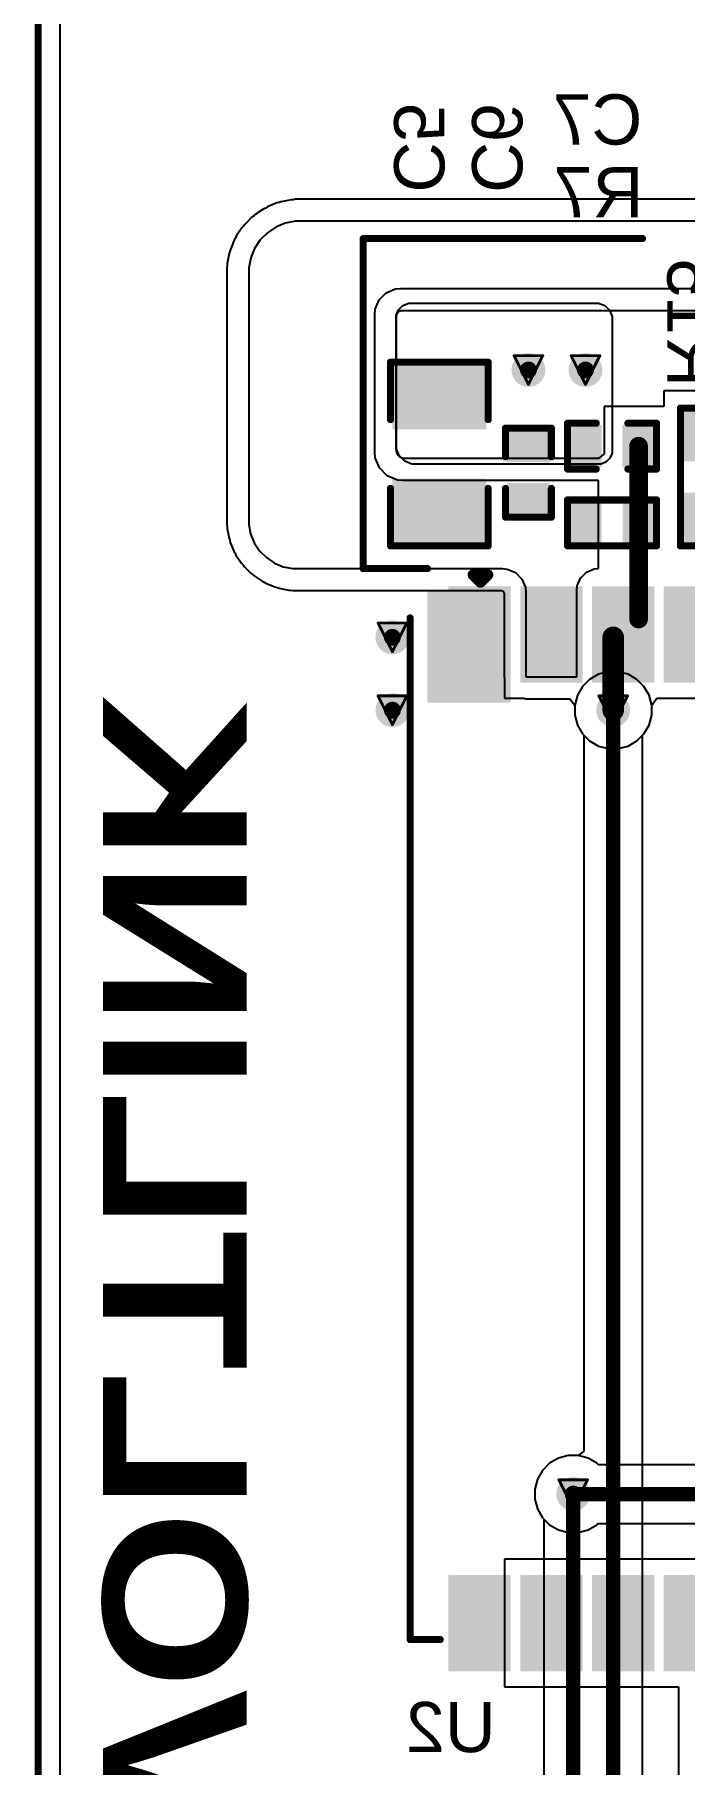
# Model space of a CAD drawing. Header units: inches. Extents: x -18 to 217, y -14 to 159.
# Drawn here: x -6.9 to 4.59, y 45.71 to 76.33 of the extents above; entities that cross this region are included whole.
import ezdxf

# ---------------------------------------------------------------- set-up
doc = ezdxf.new("R2010")
doc.units = ezdxf.units.IN
for name, color, linetype in [('Board Outline', 216, 'Continuous'), ('Bottom Layer', 5, 'Continuous'), ('Bottom Overlay', 54, 'Continuous'), ('Bottom Paste', 16, 'Continuous'), ('Bottom Solder', 6, 'Continuous'), ('Drill Drawing', 1, 'Continuous'), ('Top Layer', 1, 'Continuous'), ('Via Holes', 16, 'Continuous')]:
    doc.layers.add(name, color=color, linetype=linetype)
doc.styles.add('Arial', font='', dxfattribs={"height": 0.2})
doc.styles.add('Arial Black_Bold', font='', dxfattribs={"height": 0.2})
doc.styles.get('Arial').set_extended_font_data('Arial')
doc.styles.get('Arial Black_Bold').set_extended_font_data('Arial Black', bold=True)

# ---------------------------------------------------------------- blocks, each defined once
blk = doc.blocks.new('41_SMD_UFL_M______B_3')
at = {"layer": 'Bottom Layer'}
for points in [[(-6.53, 9.63), (-6.53, 8.13), (-7.43, 8.13), (-7.43, 9.63)], [(-5.26, 9.63), (-5.26, 8.13), (-6.16, 8.13), (-6.16, 9.63)], [(-3.99, 9.63), (-3.99, 8.13), (-4.89, 8.13), (-4.89, 9.63)], [(-2.72, 9.63), (-2.72, 8.13), (-3.62, 8.13), (-3.62, 9.63)], [(-1.45, 9.63), (-1.45, 8.13), (-2.35, 8.13), (-2.35, 9.63)], [(-0.18, 9.63), (-0.18, 8.13), (-1.08, 8.13), (-1.08, 9.63)], [(1.09, 9.63), (1.09, 8.13), (0.19, 8.13), (0.19, 9.63)], [(2.36, 9.63), (2.36, 8.13), (1.46, 8.13), (1.46, 9.63)], [(3.63, 9.63), (3.63, 8.13), (2.73, 8.13), (2.73, 9.63)], [(4.9, 9.63), (4.9, 8.13), (4, 8.13), (4, 9.63)], [(6.17, 9.63), (6.17, 8.13), (5.27, 8.13), (5.27, 9.63)], [(7.44, 9.63), (7.44, 8.13), (6.54, 8.13), (6.54, 9.63)], [(-9.5, 8.08), (-8, 8.08), (-8, 7.18), (-9.5, 7.18)], [(8, 8.08), (9.5, 8.08), (9.5, 7.18), (8, 7.18)], [(-9.5, 6.81), (-8, 6.81), (-8, 5.91), (-9.5, 5.91)], [(8, 6.81), (9.5, 6.81), (9.5, 5.91), (8, 5.91)], [(-9.5, 5.54), (-8, 5.54), (-8, 4.64), (-9.5, 4.64)], [(8, 5.54), (9.5, 5.54), (9.5, 4.64), (8, 4.64)], [(-9.5, 4.27), (-8, 4.27), (-8, 3.37), (-9.5, 3.37)], [(8, 4.27), (9.5, 4.27), (9.5, 3.37), (8, 3.37)], [(-9.5, 3), (-8, 3), (-8, 2.1), (-9.5, 2.1)], [(8, 3), (9.5, 3), (9.5, 2.1), (8, 2.1)], [(-9.5, 1.73), (-8, 1.73), (-8, 0.83), (-9.5, 0.83)], [(8, 1.73), (9.5, 1.73), (9.5, 0.83), (8, 0.83)], [(-9.5, 0.46), (-8, 0.46), (-8, -0.44), (-9.5, -0.44)], [(-3.35, 0.59), (0.35, 0.59), (0.35, -3.11), (-3.35, -3.11)], [(8, 0.46), (9.5, 0.46), (9.5, -0.44), (8, -0.44)], [(-9.5, -0.81), (-8, -0.81), (-8, -1.71), (-9.5, -1.71)], [(8, -0.81), (9.5, -0.81), (9.5, -1.71), (8, -1.71)], [(-9.5, -2.08), (-8, -2.08), (-8, -2.98), (-9.5, -2.98)], [(8, -2.08), (9.5, -2.08), (9.5, -2.98), (8, -2.98)], [(-9.5, -3.35), (-8, -3.35), (-8, -4.25), (-9.5, -4.25)], [(8, -3.35), (9.5, -3.35), (9.5, -4.25), (8, -4.25)], [(-9.5, -4.62), (-8, -4.62), (-8, -5.52), (-9.5, -5.52)], [(8, -4.62), (9.5, -4.62), (9.5, -5.52), (8, -5.52)], [(-9.5, -5.89), (-8, -5.89), (-8, -6.79), (-9.5, -6.79)], [(8, -5.89), (9.5, -5.89), (9.5, -6.79), (8, -6.79)], [(-9.5, -7.16), (-8, -7.16), (-8, -8.06), (-9.5, -8.06)], [(8, -7.16), (9.5, -7.16), (9.5, -8.06), (8, -8.06)], [(-9.5, -8.43), (-8, -8.43), (-8, -9.33), (-9.5, -9.33)], [(8, -8.43), (9.5, -8.43), (9.5, -9.33), (8, -9.33)]]:
    blk.add_hatch(color=5, dxfattribs=at).paths.add_polyline_path(points)
at = {"layer": 'Bottom Overlay'}
for points in [[(-7.959, -9.406), (-7.541, -9.406), (-7.541, -8.328), (-7.959, -8.328)], [(-9.52, -9.802), (-7.54, -9.802), (-7.54, -9.362), (-9.52, -9.362)]]:
    blk.add_hatch(color=54, dxfattribs=at).paths.add_polyline_path(points)
at = {"layer": 'Bottom Paste'}
for points in [[(-6.53, 9.63), (-6.53, 8.13), (-7.43, 8.13), (-7.43, 9.63)], [(-5.26, 9.63), (-5.26, 8.13), (-6.16, 8.13), (-6.16, 9.63)], [(-3.99, 9.63), (-3.99, 8.13), (-4.89, 8.13), (-4.89, 9.63)], [(-2.72, 9.63), (-2.72, 8.13), (-3.62, 8.13), (-3.62, 9.63)], [(-1.45, 9.63), (-1.45, 8.13), (-2.35, 8.13), (-2.35, 9.63)], [(-0.18, 9.63), (-0.18, 8.13), (-1.08, 8.13), (-1.08, 9.63)], [(1.09, 9.63), (1.09, 8.13), (0.19, 8.13), (0.19, 9.63)], [(2.36, 9.63), (2.36, 8.13), (1.46, 8.13), (1.46, 9.63)], [(3.63, 9.63), (3.63, 8.13), (2.73, 8.13), (2.73, 9.63)], [(4.9, 9.63), (4.9, 8.13), (4, 8.13), (4, 9.63)], [(6.17, 9.63), (6.17, 8.13), (5.27, 8.13), (5.27, 9.63)], [(7.44, 9.63), (7.44, 8.13), (6.54, 8.13), (6.54, 9.63)], [(-9.5, 8.08), (-8, 8.08), (-8, 7.18), (-9.5, 7.18)], [(8, 8.08), (9.5, 8.08), (9.5, 7.18), (8, 7.18)], [(-9.5, 6.81), (-8, 6.81), (-8, 5.91), (-9.5, 5.91)], [(8, 6.81), (9.5, 6.81), (9.5, 5.91), (8, 5.91)], [(-9.5, 5.54), (-8, 5.54), (-8, 4.64), (-9.5, 4.64)], [(8, 5.54), (9.5, 5.54), (9.5, 4.64), (8, 4.64)], [(-9.5, 4.27), (-8, 4.27), (-8, 3.37), (-9.5, 3.37)], [(8, 4.27), (9.5, 4.27), (9.5, 3.37), (8, 3.37)], [(-9.5, 3), (-8, 3), (-8, 2.1), (-9.5, 2.1)], [(8, 3), (9.5, 3), (9.5, 2.1), (8, 2.1)], [(-9.5, 1.73), (-8, 1.73), (-8, 0.83), (-9.5, 0.83)], [(8, 1.73), (9.5, 1.73), (9.5, 0.83), (8, 0.83)], [(-9.5, 0.46), (-8, 0.46), (-8, -0.44), (-9.5, -0.44)], [(-3.35, 0.59), (0.35, 0.59), (0.35, -3.11), (-3.35, -3.11)], [(8, 0.46), (9.5, 0.46), (9.5, -0.44), (8, -0.44)], [(-9.5, -0.81), (-8, -0.81), (-8, -1.71), (-9.5, -1.71)], [(8, -0.81), (9.5, -0.81), (9.5, -1.71), (8, -1.71)], [(-9.5, -2.08), (-8, -2.08), (-8, -2.98), (-9.5, -2.98)], [(8, -2.08), (9.5, -2.08), (9.5, -2.98), (8, -2.98)], [(-9.5, -3.35), (-8, -3.35), (-8, -4.25), (-9.5, -4.25)], [(8, -3.35), (9.5, -3.35), (9.5, -4.25), (8, -4.25)], [(-9.5, -4.62), (-8, -4.62), (-8, -5.52), (-9.5, -5.52)], [(8, -4.62), (9.5, -4.62), (9.5, -5.52), (8, -5.52)], [(-9.5, -5.89), (-8, -5.89), (-8, -6.79), (-9.5, -6.79)], [(8, -5.89), (9.5, -5.89), (9.5, -6.79), (8, -6.79)], [(-9.5, -7.16), (-8, -7.16), (-8, -8.06), (-9.5, -8.06)], [(8, -7.16), (9.5, -7.16), (9.5, -8.06), (8, -8.06)], [(-9.5, -8.43), (-8, -8.43), (-8, -9.33), (-9.5, -9.33)], [(8, -8.43), (9.5, -8.43), (9.5, -9.33), (8, -9.33)]]:
    blk.add_hatch(color=16, dxfattribs=at).paths.add_polyline_path(points)
at = {"layer": 'Bottom Solder'}
for points in [[(-6.428, 9.732), (-6.428, 8.028), (-7.532, 8.028), (-7.532, 9.732)], [(-5.158, 9.732), (-5.158, 8.028), (-6.262, 8.028), (-6.262, 9.732)], [(-3.888, 9.732), (-3.888, 8.028), (-4.992, 8.028), (-4.992, 9.732)], [(-2.618, 9.732), (-2.618, 8.028), (-3.722, 8.028), (-3.722, 9.732)], [(-1.348, 9.732), (-1.348, 8.028), (-2.452, 8.028), (-2.452, 9.732)], [(-0.078, 9.732), (-0.078, 8.028), (-1.182, 8.028), (-1.182, 9.732)], [(1.192, 9.732), (1.192, 8.028), (0.088, 8.028), (0.088, 9.732)], [(2.462, 9.732), (2.462, 8.028), (1.358, 8.028), (1.358, 9.732)], [(3.732, 9.732), (3.732, 8.028), (2.628, 8.028), (2.628, 9.732)], [(5.002, 9.732), (5.002, 8.028), (3.898, 8.028), (3.898, 9.732)], [(6.272, 9.732), (6.272, 8.028), (5.168, 8.028), (5.168, 9.732)], [(7.542, 9.732), (7.542, 8.028), (6.438, 8.028), (6.438, 9.732)], [(-9.602, 8.182), (-7.898, 8.182), (-7.898, 7.078), (-9.602, 7.078)], [(7.898, 8.182), (9.602, 8.182), (9.602, 7.078), (7.898, 7.078)], [(-9.602, 6.912), (-7.898, 6.912), (-7.898, 5.808), (-9.602, 5.808)], [(7.898, 6.912), (9.602, 6.912), (9.602, 5.808), (7.898, 5.808)], [(-9.602, 5.642), (-7.898, 5.642), (-7.898, 4.538), (-9.602, 4.538)], [(7.898, 5.642), (9.602, 5.642), (9.602, 4.538), (7.898, 4.538)], [(-9.602, 4.372), (-7.898, 4.372), (-7.898, 3.268), (-9.602, 3.268)], [(7.898, 4.372), (9.602, 4.372), (9.602, 3.268), (7.898, 3.268)], [(-9.602, 3.102), (-7.898, 3.102), (-7.898, 1.998), (-9.602, 1.998)], [(7.898, 3.102), (9.602, 3.102), (9.602, 1.998), (7.898, 1.998)], [(-9.602, 1.832), (-7.898, 1.832), (-7.898, 0.728), (-9.602, 0.728)], [(7.898, 1.832), (9.602, 1.832), (9.602, 0.728), (7.898, 0.728)], [(-3.452, 0.692), (0.452, 0.692), (0.452, -3.212), (-3.452, -3.212)], [(-9.602, 0.562), (-7.898, 0.562), (-7.898, -0.542), (-9.602, -0.542)], [(7.898, 0.562), (9.602, 0.562), (9.602, -0.542), (7.898, -0.542)], [(-9.602, -0.708), (-7.898, -0.708), (-7.898, -1.812), (-9.602, -1.812)], [(7.898, -0.708), (9.602, -0.708), (9.602, -1.812), (7.898, -1.812)], [(-9.602, -1.978), (-7.898, -1.978), (-7.898, -3.082), (-9.602, -3.082)], [(7.898, -1.978), (9.602, -1.978), (9.602, -3.082), (7.898, -3.082)], [(-9.602, -3.248), (-7.898, -3.248), (-7.898, -4.352), (-9.602, -4.352)], [(7.898, -3.248), (9.602, -3.248), (9.602, -4.352), (7.898, -4.352)], [(-9.602, -4.518), (-7.898, -4.518), (-7.898, -5.622), (-9.602, -5.622)], [(7.898, -4.518), (9.602, -4.518), (9.602, -5.622), (7.898, -5.622)], [(-9.602, -5.788), (-7.898, -5.788), (-7.898, -6.892), (-9.602, -6.892)], [(7.898, -5.788), (9.602, -5.788), (9.602, -6.892), (7.898, -6.892)], [(-9.602, -7.058), (-7.898, -7.058), (-7.898, -8.162), (-9.602, -8.162)], [(7.898, -7.058), (9.602, -7.058), (9.602, -8.162), (7.898, -8.162)], [(-9.602, -8.328), (-7.898, -8.328), (-7.898, -9.432), (-9.602, -9.432)], [(7.898, -8.328), (9.602, -8.328), (9.602, -9.432), (7.898, -9.432)]]:
    blk.add_hatch(color=6, dxfattribs=at).paths.add_polyline_path(points)
at = {"layer": 'Bottom Overlay'}
for points, const_width in [([(-7.669, 9.171), (-9.064, 9.171)], 0.127), ([(-9.064, 8.333), (-9.064, 9.146)], 0.127), ([(9.046, 9.171), (7.651, 9.171)], 0.127), ([(9.046, 8.359), (9.046, 9.171)], 0.127), ([(-9.677, -8.865), (-9.804, -8.738)], 0.2), ([(-9.804, -8.992), (-9.804, -8.738)], 0.2), ([(-9.804, -8.992), (-9.677, -8.865)], 0.2), ([(9.042, -10.109), (9.042, -9.576)], 0.127), ([(9.042, -10.109), (-9.042, -10.109)], 0.127)]:
    blk.add_lwpolyline(points, dxfattribs=dict(at, const_width=const_width))
for points, const_width in [([(-9.096, 9.171, 1), (-9.032, 9.171, 1)], 0.0635), ([(-9.096, 9.146, 1), (-9.032, 9.146, 1)], 0.0635), ([(-7.701, 9.171, 1), (-7.637, 9.171, 1)], 0.0635), ([(7.62, 9.171, 1), (7.683, 9.171, 1)], 0.0635), ([(9.015, 9.171, 1), (9.078, 9.171, 1)], 0.0635), ([(9.015, 9.171, 1), (9.078, 9.171, 1)], 0.0635), ([(-9.096, 8.333, 1), (-9.032, 8.333, 1)], 0.0635), ([(9.015, 8.359, 1), (9.078, 8.359, 1)], 0.0635), ([(-9.854, -8.738, 1), (-9.754, -8.738, 1)], 0.1), ([(-9.854, -8.738, 1), (-9.754, -8.738, 1)], 0.1), ([(-9.727, -8.865, 1), (-9.627, -8.865, 1)], 0.1), ([(-9.727, -8.865, 1), (-9.627, -8.865, 1)], 0.1), ([(-9.854, -8.992, 1), (-9.754, -8.992, 1)], 0.1), ([(-9.854, -8.992, 1), (-9.754, -8.992, 1)], 0.1), ([(9.011, -9.576, 1), (9.074, -9.576, 1)], 0.0635), ([(-9.074, -10.109, 1), (-9.011, -10.109, 1)], 0.0635), ([(9.011, -10.109, 1), (9.074, -10.109, 1)], 0.0635), ([(9.011, -10.109, 1), (9.074, -10.109, 1)], 0.0635)]:
    blk.add_lwpolyline(points, format="xyb", close=True, dxfattribs=dict(at, const_width=const_width))
blk = doc.blocks.new('R___0603_B_56')
at = {"layer": 'Bottom Layer'}
for points in [[(-1.143, -0.445), (-1.143, 0.445), (-0.381, 0.445), (-0.381, -0.445)], [(0.381, -0.445), (0.381, 0.445), (1.143, 0.445), (1.143, -0.445)]]:
    blk.add_hatch(color=5, dxfattribs=at).paths.add_polyline_path(points)
at = {"layer": 'Bottom Paste'}
for points in [[(-1.143, -0.445), (-1.143, 0.445), (-0.381, 0.445), (-0.381, -0.445)], [(0.381, -0.445), (0.381, 0.445), (1.143, 0.445), (1.143, -0.445)]]:
    blk.add_hatch(color=16, dxfattribs=at).paths.add_polyline_path(points)
at = {"layer": 'Bottom Solder'}
for points in [[(-1.245, -0.546), (-1.245, 0.546), (-0.279, 0.546), (-0.279, -0.546)], [(0.279, -0.546), (0.279, 0.546), (1.245, 0.546), (1.245, -0.546)]]:
    blk.add_hatch(color=6, dxfattribs=at).paths.add_polyline_path(points)
at = {"layer": 'Bottom Overlay', "const_width": 0.127}
for points in [[(-1.219, 0.533), (1.219, 0.533)], [(-1.219, -0.533), (-1.219, 0.533)], [(1.219, -0.533), (1.219, 0.533)], [(1.219, -0.533), (-1.219, -0.533)]]:
    blk.add_lwpolyline(points, dxfattribs=at)
at = {"layer": 'Bottom Overlay', "const_width": 0.0635}
for points in [[(-1.251, 0.533, 1), (-1.187, 0.533, 1)], [(-1.251, 0.533, 1), (-1.187, 0.533, 1)], [(1.187, 0.533, 1), (1.251, 0.533, 1)], [(1.187, 0.533, 1), (1.251, 0.533, 1)], [(-1.251, -0.533, 1), (-1.187, -0.533, 1)], [(-1.251, -0.533, 1), (-1.187, -0.533, 1)], [(1.187, -0.533, 1), (1.251, -0.533, 1)], [(1.187, -0.533, 1), (1.251, -0.533, 1)]]:
    blk.add_lwpolyline(points, format="xyb", close=True, dxfattribs=at)
blk = doc.blocks.new('R___0402_B_63')
at = {"layer": 'Bottom Layer'}
for points in [[(-0.241, 0.318), (-0.241, -0.318), (-0.698, -0.318), (-0.698, 0.318)], [(0.699, 0.318), (0.699, -0.318), (0.241, -0.318), (0.241, 0.318)]]:
    blk.add_hatch(color=5, dxfattribs=at).paths.add_polyline_path(points)
at = {"layer": 'Bottom Paste'}
for points in [[(-0.241, 0.318), (-0.241, -0.318), (-0.698, -0.318), (-0.698, 0.318)], [(0.699, 0.318), (0.699, -0.318), (0.241, -0.318), (0.241, 0.318)]]:
    blk.add_hatch(color=16, dxfattribs=at).paths.add_polyline_path(points)
at = {"layer": 'Bottom Solder'}
for points in [[(-0.186, 0.373), (-0.186, -0.373), (-0.753, -0.373), (-0.753, 0.373)], [(0.754, 0.373), (0.754, -0.373), (0.186, -0.373), (0.186, 0.373)]]:
    blk.add_hatch(color=6, dxfattribs=at).paths.add_polyline_path(points)
at = {"layer": 'Bottom Overlay'}
for points, const_width in [([(0.787, 0.406), (-0.787, 0.406)], 0.127), ([(-0.787, 0.406), (-0.787, -0.406)], 0.127), ([(0.813, 0.432), (-0.813, 0.432)], 0.00323), ([(0.787, 0.406), (0.787, -0.406)], 0.127), ([(0.787, -0.406), (-0.787, -0.406)], 0.127)]:
    blk.add_lwpolyline(points, dxfattribs=dict(at, const_width=const_width))
for points, const_width in [([(-0.819, 0.406, 1), (-0.756, 0.406, 1)], 0.0635), ([(-0.819, 0.406, 1), (-0.756, 0.406, 1)], 0.0635), ([(-0.814, 0.432, 1), (-0.812, 0.432, 1)], 0.00161), ([(0.756, 0.406, 1), (0.819, 0.406, 1)], 0.0635), ([(0.756, 0.406, 1), (0.819, 0.406, 1)], 0.0635), ([(0.812, 0.432, 1), (0.814, 0.432, 1)], 0.00161), ([(-0.819, -0.406, 1), (-0.756, -0.406, 1)], 0.0635), ([(-0.819, -0.406, 1), (-0.756, -0.406, 1)], 0.0635), ([(0.756, -0.406, 1), (0.819, -0.406, 1)], 0.0635), ([(0.756, -0.406, 1), (0.819, -0.406, 1)], 0.0635)]:
    blk.add_lwpolyline(points, format="xyb", close=True, dxfattribs=dict(at, const_width=const_width))
blk = doc.blocks.new('C___0402_B_87')
at = {"layer": 'Bottom Layer'}
for points in [[(-0.241, 0.317), (-0.241, -0.318), (-0.698, -0.318), (-0.698, 0.317)], [(0.699, 0.317), (0.699, -0.318), (0.241, -0.318), (0.241, 0.317)]]:
    blk.add_hatch(color=5, dxfattribs=at).paths.add_polyline_path(points)
at = {"layer": 'Bottom Paste'}
for points in [[(-0.241, 0.317), (-0.241, -0.318), (-0.698, -0.318), (-0.698, 0.317)], [(0.699, 0.317), (0.699, -0.318), (0.241, -0.318), (0.241, 0.317)]]:
    blk.add_hatch(color=16, dxfattribs=at).paths.add_polyline_path(points)
at = {"layer": 'Bottom Solder'}
for points in [[(-0.181, 0.377), (-0.181, -0.378), (-0.758, -0.378), (-0.758, 0.377)], [(0.759, 0.377), (0.759, -0.378), (0.181, -0.378), (0.181, 0.377)]]:
    blk.add_hatch(color=6, dxfattribs=at).paths.add_polyline_path(points)
at = {"layer": 'Bottom Overlay', "const_width": 0.127}
for points in [[(-0.787, 0.406), (-0.279, 0.406)], [(-0.787, -0.406), (-0.787, 0.406)], [(0.279, 0.406), (0.787, 0.406)], [(0.787, 0.406), (0.787, -0.406)], [(-0.787, -0.406), (-0.279, -0.406)], [(0.279, -0.406), (0.787, -0.406)]]:
    blk.add_lwpolyline(points, dxfattribs=at)
at = {"layer": 'Bottom Overlay', "const_width": 0.0635}
for points in [[(-0.819, 0.406, 1), (-0.756, 0.406, 1)], [(-0.819, 0.406, 1), (-0.756, 0.406, 1)], [(-0.311, 0.406, 1), (-0.248, 0.406, 1)], [(0.248, 0.406, 1), (0.311, 0.406, 1)], [(0.756, 0.406, 1), (0.819, 0.406, 1)], [(0.756, 0.406, 1), (0.819, 0.406, 1)], [(-0.819, -0.406, 1), (-0.756, -0.406, 1)], [(-0.819, -0.406, 1), (-0.756, -0.406, 1)], [(-0.311, -0.406, 1), (-0.248, -0.406, 1)], [(0.248, -0.406, 1), (0.311, -0.406, 1)], [(0.756, -0.406, 1), (0.819, -0.406, 1)], [(0.756, -0.406, 1), (0.819, -0.406, 1)]]:
    blk.add_lwpolyline(points, format="xyb", close=True, dxfattribs=at)
blk = doc.blocks.new('C___0402_B_88')
at = {"layer": 'Bottom Layer'}
for points in [[(-0.241, 0.317), (-0.241, -0.318), (-0.699, -0.318), (-0.699, 0.317)], [(0.698, 0.317), (0.698, -0.318), (0.241, -0.318), (0.241, 0.317)]]:
    blk.add_hatch(color=5, dxfattribs=at).paths.add_polyline_path(points)
at = {"layer": 'Bottom Paste'}
for points in [[(-0.241, 0.317), (-0.241, -0.318), (-0.699, -0.318), (-0.699, 0.317)], [(0.698, 0.317), (0.698, -0.318), (0.241, -0.318), (0.241, 0.317)]]:
    blk.add_hatch(color=16, dxfattribs=at).paths.add_polyline_path(points)
at = {"layer": 'Bottom Solder'}
for points in [[(-0.181, 0.377), (-0.181, -0.378), (-0.759, -0.378), (-0.759, 0.377)], [(0.758, 0.377), (0.758, -0.378), (0.181, -0.378), (0.181, 0.377)]]:
    blk.add_hatch(color=6, dxfattribs=at).paths.add_polyline_path(points)
at = {"layer": 'Bottom Overlay', "const_width": 0.127}
for points in [[(-0.279, 0.406), (-0.787, 0.406)], [(-0.787, -0.406), (-0.787, 0.406)], [(0.279, 0.406), (0.787, 0.406)], [(0.787, -0.406), (0.787, 0.406)], [(-0.787, -0.406), (-0.279, -0.406)], [(0.279, -0.406), (0.787, -0.406)]]:
    blk.add_lwpolyline(points, dxfattribs=at)
at = {"layer": 'Bottom Overlay', "const_width": 0.0635}
for points in [[(-0.819, 0.406, 1), (-0.756, 0.406, 1)], [(-0.819, 0.406, 1), (-0.756, 0.406, 1)], [(-0.311, 0.406, 1), (-0.248, 0.406, 1)], [(0.248, 0.406, 1), (0.311, 0.406, 1)], [(0.756, 0.406, 1), (0.819, 0.406, 1)], [(0.756, 0.406, 1), (0.819, 0.406, 1)], [(-0.819, -0.406, 1), (-0.756, -0.406, 1)], [(-0.819, -0.406, 1), (-0.756, -0.406, 1)], [(-0.311, -0.406, 1), (-0.248, -0.406, 1)], [(0.248, -0.406, 1), (0.311, -0.406, 1)], [(0.756, -0.406, 1), (0.819, -0.406, 1)], [(0.756, -0.406, 1), (0.819, -0.406, 1)]]:
    blk.add_lwpolyline(points, format="xyb", close=True, dxfattribs=at)
blk = doc.blocks.new('C___0805_B_89')
at = {"layer": 'Bottom Layer'}
for points in [[(-1.524, 0.762), (-0.508, 0.762), (-0.508, -0.762), (-1.524, -0.762)], [(0.508, 0.762), (1.524, 0.762), (1.524, -0.762), (0.508, -0.762)]]:
    blk.add_hatch(color=5, dxfattribs=at).paths.add_polyline_path(points)
at = {"layer": 'Bottom Paste'}
for points in [[(-1.524, 0.762), (-0.508, 0.762), (-0.508, -0.762), (-1.524, -0.762)], [(0.508, 0.762), (1.524, 0.762), (1.524, -0.762), (0.508, -0.762)]]:
    blk.add_hatch(color=16, dxfattribs=at).paths.add_polyline_path(points)
at = {"layer": 'Bottom Solder'}
for points in [[(-1.594, 0.832), (-0.438, 0.832), (-0.438, -0.832), (-1.594, -0.832)], [(0.438, 0.832), (1.594, 0.832), (1.594, -0.832), (0.438, -0.832)]]:
    blk.add_hatch(color=6, dxfattribs=at).paths.add_polyline_path(points)
at = {"layer": 'Bottom Overlay', "const_width": 0.127}
for points in [[(-1.626, -0.864), (-1.626, 0.864)], [(-1.626, 0.864), (-0.61, 0.864)], [(0.61, 0.864), (1.626, 0.864)], [(1.626, -0.864), (1.626, 0.864)], [(-1.626, -0.864), (-0.61, -0.864)], [(0.61, -0.864), (1.626, -0.864)]]:
    blk.add_lwpolyline(points, dxfattribs=at)
at = {"layer": 'Bottom Overlay', "const_width": 0.0635}
for points in [[(-1.657, 0.864, 1), (-1.594, 0.864, 1)], [(-1.657, 0.864, 1), (-1.594, 0.864, 1)], [(-0.641, 0.864, 1), (-0.578, 0.864, 1)], [(0.578, 0.864, 1), (0.641, 0.864, 1)], [(1.594, 0.864, 1), (1.657, 0.864, 1)], [(1.594, 0.864, 1), (1.657, 0.864, 1)], [(-1.657, -0.864, 1), (-1.594, -0.864, 1)], [(-1.657, -0.864, 1), (-1.594, -0.864, 1)], [(-0.641, -0.864, 1), (-0.578, -0.864, 1)], [(0.578, -0.864, 1), (0.641, -0.864, 1)], [(1.594, -0.864, 1), (1.657, -0.864, 1)], [(1.594, -0.864, 1), (1.657, -0.864, 1)]]:
    blk.add_lwpolyline(points, format="xyb", close=True, dxfattribs=at)

msp = doc.modelspace()

# ---------------------------------------------------------------- hatches: boundary and pattern name
at = {"layer": 'Bottom Layer'}
h = msp.add_hatch(color=5, dxfattribs=at)
edge = h.paths.add_edge_path()
edge.add_arc((1.832, 70.397), 0.3, 0, 360)
h = msp.add_hatch(color=5, dxfattribs=at)
edge = h.paths.add_edge_path()
edge.add_arc((2.841, 70.397), 0.3, 0, 360)
h = msp.add_hatch(color=5, dxfattribs=at)
edge = h.paths.add_edge_path()
edge.add_arc((-0.574, 65.664), 0.3, 0, 360)
h = msp.add_hatch(color=5, dxfattribs=at)
edge = h.paths.add_edge_path()
edge.add_arc((-0.574, 64.375), 0.3, 0, 360)
h = msp.add_hatch(color=5, dxfattribs=at)
edge = h.paths.add_edge_path()
edge.add_arc((3.331, 64.375), 0.3, 0, 360)
h = msp.add_hatch(color=5, dxfattribs=at)
edge = h.paths.add_edge_path()
edge.add_arc((2.624, 50.499), 0.3, 0, 360)
at = {"layer": 'Top Layer'}
h = msp.add_hatch(color=1, dxfattribs=at)
edge = h.paths.add_edge_path()
edge.add_arc((1.832, 70.397), 0.3, 0, 360)
h = msp.add_hatch(color=1, dxfattribs=at)
edge = h.paths.add_edge_path()
edge.add_arc((2.841, 70.397), 0.3, 0, 360)
h = msp.add_hatch(color=1, dxfattribs=at)
edge = h.paths.add_edge_path()
edge.add_arc((-0.574, 65.664), 0.3, 0, 360)
h = msp.add_hatch(color=1, dxfattribs=at)
edge = h.paths.add_edge_path()
edge.add_arc((-0.574, 64.375), 0.3, 0, 360)
h = msp.add_hatch(color=1, dxfattribs=at)
edge = h.paths.add_edge_path()
edge.add_arc((3.331, 64.375), 0.3, 0, 360)
h = msp.add_hatch(color=1, dxfattribs=at)
edge = h.paths.add_edge_path()
edge.add_arc((2.624, 50.499), 0.3, 0, 360)
at = {"layer": 'Via Holes'}
h = msp.add_hatch(color=7, dxfattribs=at)
edge = h.paths.add_edge_path()
edge.add_arc((1.832, 70.397), 0.15, 0, 360)
h = msp.add_hatch(color=7, dxfattribs=at)
edge = h.paths.add_edge_path()
edge.add_arc((2.841, 70.397), 0.15, 0, 360)
h = msp.add_hatch(color=7, dxfattribs=at)
edge = h.paths.add_edge_path()
edge.add_arc((-0.574, 65.664), 0.15, 0, 360)
h = msp.add_hatch(color=7, dxfattribs=at)
edge = h.paths.add_edge_path()
edge.add_arc((-0.574, 64.375), 0.15, 0, 360)
h = msp.add_hatch(color=7, dxfattribs=at)
edge = h.paths.add_edge_path()
edge.add_arc((3.331, 64.375), 0.15, 0, 360)
h = msp.add_hatch(color=7, dxfattribs=at)
edge = h.paths.add_edge_path()
edge.add_arc((2.624, 50.499), 0.15, 0, 360)

# ---------------------------------------------------------------- linework, layer by layer
at = {"layer": 'Board Outline', "const_width": 0.127}
msp.add_lwpolyline([(-6.839, -1.45), (-6.839, 82.4)], dxfattribs=at)
msp.add_lwpolyline([(-6.839, -1.45), (-6.839, 82.4)], dxfattribs=at)
msp.add_lwpolyline([(-6.839, -1.45), (-6.839, 82.4)], dxfattribs=at)
msp.add_lwpolyline([(-6.839, -1.45), (-6.839, 82.4)], dxfattribs=at)
at = {"layer": 'Bottom Layer'}
for p, q in [((-6.451, -1.45), (-6.451, 82.4)), ((-2.85, 73.249), (-3, 73.149)), ((-2.815, 73.263), (-2.85, 73.249)), ((-2.783, 73.285), (-2.815, 73.263)), ((-2.616, 73.354), (-2.783, 73.285)), ((-2.579, 73.361), (-2.616, 73.354)), ((-2.543, 73.376), (-2.579, 73.361)), ((-2.367, 73.411), (-2.543, 73.376)), ((-2.328, 73.411), (-2.367, 73.411)), ((-2.291, 73.418), (-2.328, 73.411)), ((-2.201, 73.418), (-2.291, 73.418)), ((4.931, 73.418), (-2.201, 73.418)), ((-3.235, 72.914), (-3.335, 72.764)), ((-3.208, 72.941), (-3.235, 72.914)), ((-3.186, 72.973), (-3.208, 72.941)), ((-3.059, 73.1), (-3.186, 72.973)), ((-3.027, 73.122), (-3.059, 73.1)), ((-3, 73.149), (-3.027, 73.122)), ((-2.634, 72.926), (-2.784, 72.826)), ((-2.468, 72.995), (-2.634, 72.926)), ((-2.291, 73.03), (-2.468, 72.995)), ((-2.201, 73.03), (-2.291, 73.03)), ((43.365, 73.03), (-2.201, 73.03)), ((-3.371, 72.697), (-3.44, 72.53)), ((-3.35, 72.729), (-3.371, 72.697)), ((-3.335, 72.764), (-3.35, 72.729)), ((-2.912, 72.698), (-3.012, 72.548)), ((-2.784, 72.826), (-2.912, 72.698)), ((-3.462, 72.457), (-3.497, 72.28)), ((-3.497, 72.28), (-3.497, 72.242)), ((-3.447, 72.493), (-3.462, 72.457)), ((-3.44, 72.53), (-3.447, 72.493)), ((-3.081, 72.382), (-3.116, 72.205)), ((-3.012, 72.548), (-3.081, 72.382)), ((-3.497, 72.242), (-3.504, 72.205)), ((-3.504, 72.205), (-3.504, 72.115)), ((-3.504, 72.115), (-3.504, 67.746)), ((-3.116, 72.205), (-3.116, 72.115)), ((-3.116, 72.115), (-3.116, 72.115)), ((-3.116, 72.115), (-3.116, 67.746)), ((-0.81, 71.637), (-0.684, 71.763)), ((-0.684, 71.763), (-0.519, 71.831)), ((-0.519, 71.831), (-0.43, 71.84)), ((-0.43, 71.84), (-0.43, 71.84)), ((-0.43, 71.84), (1.292, 71.84)), ((1.292, 71.84), (6.822, 71.84)), ((-0.887, 71.383), (-0.878, 71.472)), ((-0.887, 70.21), (-0.887, 71.383)), ((-0.878, 71.472), (-0.81, 71.637)), ((-0.506, 71.361), (-0.464, 71.462)), ((-0.506, 71.307), (-0.506, 71.361)), ((-0.499, 71.364), (-0.497, 71.377)), ((-0.499, 70.21), (-0.499, 71.364)), ((-0.497, 71.377), (-0.481, 71.417)), ((-0.481, 71.417), (-0.464, 71.434)), ((-0.464, 71.462), (-0.387, 71.539)), ((-0.464, 71.434), (-0.424, 71.45)), ((-0.424, 71.45), (-0.411, 71.452)), ((-0.411, 71.452), (1.292, 71.452)), ((-0.387, 71.539), (-0.286, 71.581)), ((-0.286, 71.581), (-0.232, 71.581)), ((-0.232, 71.581), (-0.232, 71.581)), ((-0.232, 71.581), (3.014, 71.581)), ((1.292, 71.452), (6.803, 71.452)), ((3.014, 71.581), (3.073, 71.581)), ((3.073, 71.581), (3.182, 71.536)), ((3.182, 71.536), (3.266, 71.453)), ((3.266, 71.453), (3.311, 71.344)), ((3.311, 71.344), (3.311, 71.285)), ((-0.506, 69.076), (-0.506, 71.307)), ((3.311, 71.285), (3.311, 71.285)), ((3.311, 71.285), (3.311, 68.973)), ((-0.887, 68.942), (-0.887, 70.21)), ((-0.499, 68.961), (-0.499, 70.21)), ((4.973, 70.027), (4.229, 70.027)), ((4.229, 70.027), (4.229, 69.748)), ((4.229, 69.748), (3.171, 69.748)), ((3.171, 69.748), (3.171, 68.912)), ((-0.878, 68.844), (-0.887, 68.942)), ((-0.887, 68.942), (-0.887, 68.942)), ((-0.506, 69.008), (-0.506, 69.076)), ((-0.506, 69.076), (-0.506, 69.076)), ((-0.454, 68.881), (-0.506, 69.008)), ((-0.497, 68.939), (-0.499, 68.961)), ((-0.473, 68.883), (-0.497, 68.939)), ((3.171, 68.912), (3.069, 68.828)), ((3.311, 68.925), (3.274, 68.837)), ((3.311, 68.973), (3.311, 68.925)), ((-0.803, 68.663), (-0.878, 68.844)), ((-0.664, 68.524), (-0.803, 68.663)), ((-0.444, 68.854), (-0.473, 68.883)), ((-0.357, 68.784), (-0.454, 68.881)), ((-0.388, 68.83), (-0.444, 68.854)), ((-0.366, 68.828), (-0.388, 68.83)), ((3.069, 68.828), (-0.366, 68.828)), ((-0.23, 68.732), (-0.357, 68.784)), ((-0.162, 68.732), (-0.23, 68.732)), ((3.069, 68.732), (-0.162, 68.732)), ((3.069, 68.732), (3.069, 68.732)), ((3.117, 68.732), (3.069, 68.732)), ((3.206, 68.769), (3.117, 68.732)), ((3.274, 68.837), (3.206, 68.769)), ((-0.483, 68.449), (-0.664, 68.524)), ((-0.385, 68.44), (-0.483, 68.449)), ((3.069, 68.44), (-0.385, 68.44)), ((3.069, 68.351), (3.069, 68.44)), ((3.069, 66.882), (3.069, 68.351)), ((-3.504, 67.746), (-3.504, 67.661)), ((-3.116, 67.746), (-3.116, 67.661)), ((-3.504, 67.661), (-3.497, 67.623)), ((-3.497, 67.623), (-3.497, 67.585)), ((-3.497, 67.585), (-3.464, 67.418)), ((-3.464, 67.418), (-3.449, 67.383)), ((-3.449, 67.383), (-3.442, 67.345)), ((-3.116, 67.661), (-3.083, 67.494)), ((-3.083, 67.494), (-3.018, 67.337)), ((-3.442, 67.345), (-3.377, 67.188)), ((-3.377, 67.188), (-3.355, 67.156)), ((-3.355, 67.156), (-3.341, 67.121)), ((-3.341, 67.121), (-3.246, 66.979)), ((-3.018, 67.337), (-2.923, 67.195)), ((-2.923, 67.195), (-2.803, 67.075)), ((-2.803, 67.075), (-2.661, 66.98)), ((-3.246, 66.979), (-3.219, 66.952)), ((-3.219, 66.952), (-3.198, 66.921)), ((-3.198, 66.921), (-3.078, 66.8)), ((-3.078, 66.8), (-3.046, 66.779)), ((-3.046, 66.779), (-3.019, 66.752)), ((-3.019, 66.752), (-2.877, 66.657)), ((-2.661, 66.98), (-2.504, 66.915)), ((-2.504, 66.915), (-2.337, 66.882)), ((-2.337, 66.882), (-2.252, 66.882)), ((-2.252, 66.882), (-2.252, 66.882)), ((-2.252, 66.882), (1.372, 66.882)), ((1.372, 66.882), (1.453, 66.874)), ((1.453, 66.874), (1.603, 66.812)), ((1.603, 66.812), (1.718, 66.697)), ((2.752, 66.713), (2.857, 66.818)), ((2.857, 66.818), (2.995, 66.875)), ((2.995, 66.875), (3.069, 66.882)), ((3.069, 66.882), (3.069, 66.882)), ((-2.877, 66.657), (-2.842, 66.643)), ((-2.842, 66.643), (-2.81, 66.622)), ((-2.81, 66.622), (-2.653, 66.556)), ((-2.653, 66.556), (-2.615, 66.549)), ((-2.615, 66.549), (-2.58, 66.534)), ((-2.58, 66.534), (-2.413, 66.501)), ((-2.413, 66.501), (-2.375, 66.501)), ((-2.375, 66.501), (-2.337, 66.494)), ((-2.337, 66.494), (-2.252, 66.494)), ((-2.252, 66.494), (1.353, 66.494)), ((1.353, 66.494), (1.358, 66.493)), ((1.358, 66.493), (1.383, 66.483)), ((1.383, 66.483), (1.389, 66.477)), ((1.389, 66.477), (1.399, 66.452)), ((1.399, 66.452), (1.4, 66.447)), ((1.4, 66.447), (1.4, 64.966)), ((1.718, 66.697), (1.78, 66.547)), ((1.78, 66.547), (1.788, 66.466)), ((1.788, 66.466), (1.788, 66.466)), ((1.788, 66.466), (1.788, 64.966)), ((2.688, 66.501), (2.695, 66.575)), ((2.688, 64.966), (2.688, 66.501)), ((2.695, 66.575), (2.752, 66.713)), ((1.4, 64.966), (1.407, 64.928)), ((1.407, 64.928), (1.407, 64.585)), ((1.788, 64.966), (2.688, 64.966)), ((1.407, 64.585), (1.75, 64.585)), ((1.75, 64.585), (1.788, 64.578)), ((1.788, 64.578), (2.564, 64.578)), ((2.564, 64.578), (2.65, 64.465)), ((2.65, 64.465), (2.65, 64.285)), ((4.012, 64.465), (4.105, 64.585)), ((4.012, 64.285), (4.012, 64.465)), ((4.105, 64.585), (6.735, 64.585)), ((2.65, 64.285), (2.697, 64.112)), ((2.697, 64.112), (2.786, 63.957)), ((3.876, 63.957), (3.966, 64.112)), ((3.966, 64.112), (4.012, 64.285)), ((2.786, 63.957), (2.913, 63.83)), ((2.913, 63.83), (3.069, 63.74)), ((3.069, 63.74), (3.242, 63.694)), ((3.242, 63.694), (3.421, 63.694)), ((3.421, 63.694), (3.594, 63.74)), ((3.594, 63.74), (3.75, 63.83)), ((3.75, 63.83), (3.876, 63.957)), ((2.535, 51.18), (2.362, 51.134)), ((2.714, 51.18), (2.535, 51.18)), ((2.887, 51.134), (2.714, 51.18)), ((2.079, 50.917), (1.99, 50.762)), ((2.206, 51.044), (2.079, 50.917)), ((2.362, 51.134), (2.206, 51.044)), ((3.043, 51.044), (2.887, 51.134)), ((3.07, 51.017), (3.043, 51.044)), ((16.955, 51.017), (3.07, 51.017)), ((1.99, 50.762), (1.943, 50.589)), ((1.943, 50.589), (1.943, 50.41)), ((1.943, 50.41), (1.99, 50.236)), ((1.99, 50.236), (2.079, 50.081)), ((2.079, 50.081), (2.206, 49.954)), ((2.206, 49.954), (2.362, 49.865)), ((2.887, 49.865), (3.043, 49.954)), ((3.043, 49.954), (3.07, 49.981)), ((3.07, 49.981), (11.916, 49.981)), ((2.362, 49.865), (2.535, 49.818)), ((2.535, 49.818), (2.714, 49.818)), ((2.714, 49.818), (2.887, 49.865)), ((11.834, 49.347), (1.407, 49.347)), ((1.407, 49.347), (1.407, 47.085)), ((1.407, 47.085), (4.484, 47.085)), ((4.484, 47.085), (4.484, 45.412))]:
    msp.add_line(p, q, dxfattribs=at)
for points, const_width in [([(3.781, 67.691), (3.781, 69.049)], 0.33), ([(3.781, 65.989), (3.781, 67.691)], 0.33), ([(3.331, 64.375), (3.331, 65.664)], 0.381), ([(2.624, 50.499), (16.955, 50.499)], 0.254)]:
    msp.add_lwpolyline(points, dxfattribs=dict(at, const_width=const_width))
for points, const_width in [([(3.698, 69.049, 1), (3.863, 69.049, 1)], 0.165), ([(3.698, 67.691, 1), (3.863, 67.691, 1)], 0.165), ([(3.698, 67.691, 1), (3.863, 67.691, 1)], 0.165), ([(3.698, 65.989, 1), (3.863, 65.989, 1)], 0.165), ([(3.236, 65.664, 1), (3.427, 65.664, 1)], 0.191), ([(3.236, 64.375, 1), (3.427, 64.375, 1)], 0.191), ([(2.561, 50.499, 1), (2.688, 50.499, 1)], 0.127)]:
    msp.add_lwpolyline(points, format="xyb", close=True, dxfattribs=dict(at, const_width=const_width))
at = {"layer": 'Bottom Overlay', "const_width": 0.127}
for points in [[(-1.09, 72.724), (3.848, 72.724)], [(-1.09, 66.882), (-1.09, 72.724)], [(-1.09, 66.882), (0.046, 66.882)]]:
    msp.add_lwpolyline(points, dxfattribs=at)
at = {"layer": 'Bottom Overlay', "const_width": 0.0635}
for points in [[(-1.122, 72.724, 1), (-1.058, 72.724, 1)], [(-1.122, 72.724, 1), (-1.058, 72.724, 1)], [(3.816, 72.724, 1), (3.88, 72.724, 1)], [(-1.122, 66.882, 1), (-1.058, 66.882, 1)], [(-1.122, 66.882, 1), (-1.058, 66.882, 1)], [(0.015, 66.882, 1), (0.078, 66.882, 1)]]:
    msp.add_lwpolyline(points, format="xyb", close=True, dxfattribs=at)
at = {"layer": 'Drill Drawing', "const_width": 0.0508}
for points in [[(1.578, 70.651), (2.086, 70.651)], [(1.578, 70.651), (1.832, 70.143)], [(1.832, 70.143), (2.086, 70.651)], [(2.587, 70.651), (3.095, 70.651)], [(2.587, 70.651), (2.841, 70.143)], [(2.841, 70.143), (3.095, 70.651)], [(-0.828, 65.918), (-0.32, 65.918)], [(-0.828, 65.918), (-0.574, 65.41)], [(-0.574, 65.41), (-0.32, 65.918)], [(-0.828, 64.629), (-0.32, 64.629)], [(-0.828, 64.629), (-0.574, 64.121)], [(-0.574, 64.121), (-0.32, 64.629)], [(3.077, 64.629), (3.585, 64.629)], [(3.077, 64.629), (3.331, 64.121)], [(3.331, 64.121), (3.585, 64.629)], [(2.37, 50.753), (2.878, 50.753)], [(2.37, 50.753), (2.624, 50.245)], [(2.624, 50.245), (2.878, 50.753)]]:
    msp.add_lwpolyline(points, dxfattribs=at)
at = {"layer": 'Drill Drawing', "const_width": 0.0254}
for points in [[(1.565, 70.651, 1), (1.591, 70.651, 1)], [(1.565, 70.651, 1), (1.591, 70.651, 1)], [(2.073, 70.651, 1), (2.099, 70.651, 1)], [(2.073, 70.651, 1), (2.099, 70.651, 1)], [(2.574, 70.651, 1), (2.6, 70.651, 1)], [(2.574, 70.651, 1), (2.6, 70.651, 1)], [(3.082, 70.651, 1), (3.108, 70.651, 1)], [(3.082, 70.651, 1), (3.108, 70.651, 1)], [(1.819, 70.143, 1), (1.845, 70.143, 1)], [(1.819, 70.143, 1), (1.845, 70.143, 1)], [(2.828, 70.143, 1), (2.854, 70.143, 1)], [(2.828, 70.143, 1), (2.854, 70.143, 1)], [(-0.84, 65.918, 1), (-0.815, 65.918, 1)], [(-0.84, 65.918, 1), (-0.815, 65.918, 1)], [(-0.332, 65.918, 1), (-0.307, 65.918, 1)], [(-0.332, 65.918, 1), (-0.307, 65.918, 1)], [(-0.586, 65.41, 1), (-0.561, 65.41, 1)], [(-0.586, 65.41, 1), (-0.561, 65.41, 1)], [(-0.84, 64.629, 1), (-0.815, 64.629, 1)], [(-0.84, 64.629, 1), (-0.815, 64.629, 1)], [(-0.332, 64.629, 1), (-0.307, 64.629, 1)], [(-0.332, 64.629, 1), (-0.307, 64.629, 1)], [(3.065, 64.629, 1), (3.09, 64.629, 1)], [(3.065, 64.629, 1), (3.09, 64.629, 1)], [(3.573, 64.629, 1), (3.598, 64.629, 1)], [(3.573, 64.629, 1), (3.598, 64.629, 1)], [(-0.586, 64.121, 1), (-0.561, 64.121, 1)], [(-0.586, 64.121, 1), (-0.561, 64.121, 1)], [(3.319, 64.121, 1), (3.344, 64.121, 1)], [(3.319, 64.121, 1), (3.344, 64.121, 1)], [(2.358, 50.753, 1), (2.383, 50.753, 1)], [(2.358, 50.753, 1), (2.383, 50.753, 1)], [(2.866, 50.753, 1), (2.891, 50.753, 1)], [(2.866, 50.753, 1), (2.891, 50.753, 1)], [(2.612, 50.245, 1), (2.637, 50.245, 1)], [(2.612, 50.245, 1), (2.637, 50.245, 1)]]:
    msp.add_lwpolyline(points, format="xyb", close=True, dxfattribs=at)
at = {"layer": 'Top Layer'}
for p, q in [((-6.451, -1.45), (-6.451, 82.4)), ((2.913, 64.92), (2.786, 64.793)), ((3.069, 65.01), (2.913, 64.92)), ((3.242, 65.056), (3.069, 65.01)), ((3.421, 65.056), (3.242, 65.056)), ((3.594, 65.01), (3.421, 65.056)), ((3.75, 64.92), (3.594, 65.01)), ((3.876, 64.793), (3.75, 64.92)), ((2.697, 64.638), (2.65, 64.465)), ((2.786, 64.793), (2.697, 64.638)), ((3.966, 64.638), (3.876, 64.793)), ((4.012, 64.465), (3.966, 64.638)), ((2.65, 64.465), (2.65, 64.285)), ((4.012, 64.285), (4.012, 64.465)), ((2.65, 64.285), (2.697, 64.112)), ((2.697, 64.112), (2.786, 63.957)), ((3.876, 63.957), (3.966, 64.112)), ((3.966, 64.112), (4.012, 64.285)), ((2.786, 63.957), (2.813, 63.93)), ((2.813, 63.93), (2.813, 51.256)), ((3.849, 63.93), (3.876, 63.957)), ((3.849, 44.379), (3.849, 63.93)), ((2.535, 51.18), (2.362, 51.134)), ((2.714, 51.18), (2.535, 51.18)), ((2.813, 51.256), (2.714, 51.18)), ((2.079, 50.917), (1.99, 50.762)), ((2.206, 51.044), (2.079, 50.917)), ((2.362, 51.134), (2.206, 51.044)), ((1.99, 50.762), (1.943, 50.589)), ((1.943, 50.589), (1.943, 50.41)), ((1.943, 50.41), (1.99, 50.236)), ((1.99, 50.236), (2.079, 50.081)), ((2.079, 50.081), (2.106, 50.054)), ((2.106, 50.054), (2.106, 37.484))]:
    msp.add_line(p, q, dxfattribs=at)
at = {"layer": 'Top Layer', "const_width": 0.254}
for points in [[(3.331, 36.547), (3.331, 64.387)], [(2.624, 37.484), (2.624, 50.499)]]:
    msp.add_lwpolyline(points, dxfattribs=at)
at = {"layer": 'Top Layer', "const_width": 0.127}
for points in [[(3.268, 64.387, 1), (3.395, 64.387, 1)], [(2.561, 50.499, 1), (2.688, 50.499, 1)]]:
    msp.add_lwpolyline(points, format="xyb", close=True, dxfattribs=at)

# ---------------------------------------------------------------- block references
for name, p, rotation in [('C___0805_B_89', (0.256, 68.91), 270), ('R___0603_B_56', (5.054, 68.503), 270), ('C___0402_B_88', (1.832, 68.58), 270), ('R___0402_B_63', (3.311, 67.691), 180), ('41_SMD_UFL_M______B_3', (9.848, 56.966), 270)]:
    msp.add_blockref(name, p, dxfattribs=dict(rotation=rotation))
msp.add_blockref('C___0402_B_87', (3.311, 69.049))

# ---------------------------------------------------------------- texts
at = {"layer": 'Bottom Overlay', "text_generation_flag": 2}
for s, height, style, p in [('C5', 0.889, 'Arial', (-0.544, 73.537)), ('C6', 0.889, 'Arial', (0.835, 73.533)), ('R15', 0.889, 'Arial', (4.288, 70.092)), ('VOLTLINK', 2.54, 'Arial Black_Bold', (-5.691, 44.342))]:
    msp.add_text(s, height=height, rotation=270, dxfattribs=dict(at, style=style)).set_placement(p)
at = {"layer": 'Bottom Overlay', "style": 'Arial', "text_generation_flag": 2}
for s, p in [('C7', (3.848, 74.387)), ('R7', (3.864, 73.1)), ('U2', (1.252, 45.931))]:
    msp.add_text(s, height=0.889, dxfattribs=at).set_placement(p)

doc.saveas('drawing.dxf')
